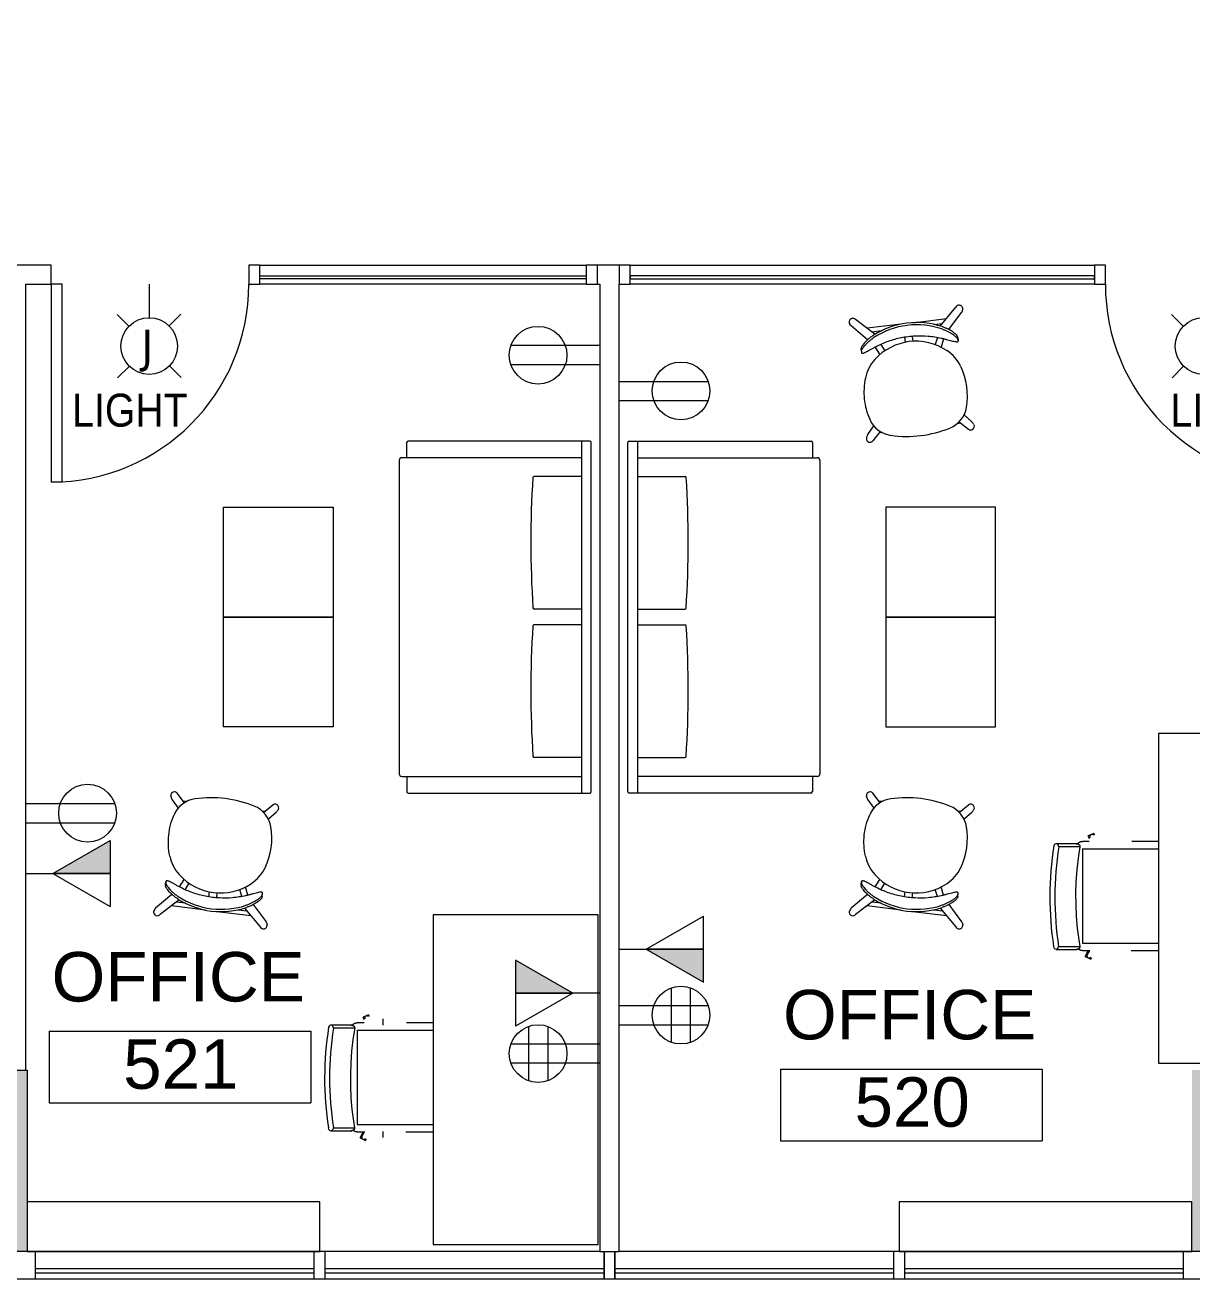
# Model space of a CAD drawing. Header units: inches. Extents: x 1 to 5284, y -575 to 1641.
# Drawn here: x 2488.1 to 2700.5, y -541 to -312.8 of the extents above; entities that cross this region are included whole.
import ezdxf

# ---------------------------------------------------------------- set-up
doc = ezdxf.new("R2010")
doc.units = ezdxf.units.IN
doc.header["$MEASUREMENT"] = 0
for name, color, linetype, lineweight in [('A-ANNO-NOTE', 131, 'Continuous', 20), ('A-AREA-IDEN', 2, 'Continuous', 20), ('A-DOOR', 31, 'Continuous', 9), ('A-DOOR-FRAM', 31, 'Continuous', 9), ('A-GLAZ', 151, 'Continuous', 9), ('A-GLAZ-EXST', 7, 'Continuous', 9), ('Bb-col', 7, 'Continuous', 9), ('Bb-cor', 7, 'Continuous', 9), ('CAD background - for revit_dwg', 8, 'Continuous', 9), ('E-ELEC-FIXT-IDEN', 2, 'Continuous', 9), ('I-FURN', 30, 'Continuous', 9), ('I-FURN-PNLS', 30, 'Continuous', 9), ('I-WALL', 2, 'Continuous', 13), ('Mullion', 7, 'Continuous', 9)]:
    doc.layers.add(name, color=color, linetype=linetype, lineweight=lineweight)
doc.styles.add('Arial', font='arial.ttf', dxfattribs={"height": 9})
doc.styles.add('Arial_2', font='arial.ttf', dxfattribs={"width": 0.85, "height": 6})
doc.styles.add('Tahoma', font='tahoma.ttf', dxfattribs={"height": 6})
pattern_1 = [(180, (32.04, 38.733), (-3e-15, 24), []), (90, (32.04, 38.73), (72, -4e-15), [])]
pattern_2 = [(180, (52.487, 38.733), (-3e-15, 24), []), (90, (52.49, 38.73), (72, -4e-15), [])]

# ---------------------------------------------------------------- blocks, each defined once
blk = doc.blocks.new('Single-Flush - With Sidelight - 36_ x 96_-1748161-New Construction - Tel_Data_Elec Plan')
at = {"layer": 'A-DOOR', "color": 250, "lineweight": 20}
for p, q in [((-16, 37.75), (-18, 37.75)), ((-18, 1.75), (-18, 37.75)), ((-16, 37.75), (-16, 1.75)), ((-16, 1.75), (-18, 1.75))]:
    blk.add_line(p, q, dxfattribs=at)
at = {"layer": 'A-DOOR'}
blk.add_arc((-18, 1.75), 36, 360, 90, dxfattribs=at)
at = {"layer": 'A-DOOR-FRAM', "color": 250, "lineweight": 20}
blk.add_line((106.5, -1.75), (106.5, 1.75), dxfattribs=at)
at = {"layer": 'A-GLAZ', "color": 250, "lineweight": 20}
for p, q in [((104.5, 0.75), (20, 0.75)), ((20, 0.75), (20, 0.25)), ((20, 0.25), (104.5, 0.25)), ((104.5, 0.25), (104.5, 0.75))]:
    blk.add_line(p, q, dxfattribs=at)
blk = doc.blocks.new('Single-Flush - With Sidelight - 36_ x 96_-1748106-New Construction - Tel_Data_Elec Plan')
at = {"layer": 'A-DOOR', "color": 250, "lineweight": 20}
for p, q in [((-16, -1.75), (-18, -1.75)), ((-18, -1.75), (-18, -37.75)), ((-16, -37.75), (-16, -1.75)), ((-16, -37.75), (-18, -37.75))]:
    blk.add_line(p, q, dxfattribs=at)
at = {"layer": 'A-DOOR'}
blk.add_arc((-18, -1.75), 36, 270, 0, dxfattribs=at)
at = {"layer": 'A-DOOR-FRAM', "color": 250, "lineweight": 20}
blk.add_line((81.39, 1.75), (81.39, -1.75), dxfattribs=at)
at = {"layer": 'A-GLAZ', "color": 250, "lineweight": 20}
for p, q in [((20, -0.75), (20, -0.25)), ((20, -0.25), (79.39, -0.25)), ((79.39, -0.75), (20, -0.75)), ((79.39, -0.25), (79.39, -0.75))]:
    blk.add_line(p, q, dxfattribs=at)
blk = doc.blocks.new('FURN-SEATING-SOFA-2 _ 3 SEAT-LARGE - TWO SEAT-1733016-New Construction - Tel_Data_Elec Plan')
at = {"layer": 'I-FURN'}
for p, q in [((-46.5, 34.72), (-46.5, 1.62)), ((17.28, 34.97), (-46.25, 34.97)), ((17.53, 1.63), (17.53, 34.72)), ((-46.5, 33.22), (17.53, 33.22)), ((-43.49, 33.22), (-43.49, 0.5)), ((-40.09, 33.22), (-40.09, 24.54)), ((-15.94, 33.22), (-15.94, 24.6)), ((-13.07, 33.22), (-13.07, 24.54)), ((11.08, 33.22), (11.08, 24.6)), ((14.52, 0.5), (14.52, 33.22)), ((-46.25, 1.37), (-43.49, 1.37)), ((-42.99, 0), (14.02, 0)), ((14.52, 1.38), (17.28, 1.38))]:
    blk.add_line(p, q, dxfattribs=at)
for centre, radius, start, end in [((-46.25, 34.72), 0.25, 90, 180), ((17.28, 34.72), 0.25, 0, 90), ((-39.88, 24.54), 0.203, 180, 266.3987), ((-28.16, 210.74), 186.77, 266.3987, 273.6817), ((-16.19, 24.6), 0.25, 273.6817, 0), ((-12.86, 24.54), 0.203, 180, 266.3987), ((-1.14, 210.74), 186.77, 266.3987, 273.6817), ((10.83, 24.6), 0.25, 273.6817, 0), ((-46.25, 1.62), 0.25, 180, 270), ((-42.99, 0.5), 0.5, 180, 270), ((14.02, 0.5), 0.5, 270, 0), ((17.28, 1.63), 0.25, 270, 0)]:
    blk.add_arc(centre, radius, start, end, dxfattribs=at)
blk = doc.blocks.new('Steelcase Coalesse - Millbrae - Table - Side - 20__ D x 20__ W x 20__ H-1733018-New Construction - Tel_Data_Elec Plan')
at = {"layer": 'I-FURN'}
for p, q in [((-46.5, 0), (-46.5, 20)), ((-46.5, 20), (-26.54, 20)), ((-26.54, 20), (-26.54, 0)), ((-26.54, 0), (-46.5, 0))]:
    blk.add_line(p, q, dxfattribs=at)
blk = doc.blocks.new('CGI_Bench - CGI_Bench-V26-New Construction - Tel_Data_Elec Plan')
at = {"layer": 'I-FURN-PNLS'}
h = blk.add_hatch(dxfattribs=at)
h.set_pattern_fill('FP_3', color=256, style=0, pattern_type=2)
h.set_pattern_definition(pattern_1)
h.paths.add_polyline_path([(31.46, 40.34), (31.5, 35.78), (31.54, 35.63), (31.75, 35.42), (32.12, 35.36), (32.41, 35.48), (32.45, 35.51), (32.61, 35.78), (32.63, 35.93), (32.58, 41.74), (32.45, 41.95), (32.19, 42.1), (31.81, 42.07), (31.63, 41.95), (31.53, 41.83), (31.46, 41.54)], flags=0)
h = blk.add_hatch(dxfattribs=at)
h.set_pattern_fill('FP_4', color=256, style=0, pattern_type=2)
h.set_pattern_definition(pattern_2)
h.paths.add_polyline_path([(51.9, 41.08), (51.93, 35.85), (51.99, 35.63), (52.3, 35.38), (52.49, 35.35), (52.78, 35.42), (52.99, 35.64), (53.07, 35.93), (53.05, 41.69), (52.9, 41.95), (52.64, 42.1), (52.48, 42.12), (52.14, 41.98), (51.98, 41.83), (51.9, 41.54)], flags=0)
for p, q in [((33.23, 48.19), (33.23, 44.33)), ((51.4, 44.31), (51.4, 48.17)), ((32.54, 43.8), (32.54, 42.49)), ((33.87, 43.85), (33.87, 30)), ((50.98, 43.85), (33.87, 43.85)), ((33.87, 43.8), (33.87, 30)), ((50.93, 43.85), (33.93, 43.85)), ((50.98, 30), (50.98, 43.85)), ((50.98, 30), (50.98, 43.8)), ((52.32, 42.6), (52.32, 43.8)), ((31.44, 43.33), (30.91, 42.35)), ((31.2, 42.2), (30.91, 42.35)), ((31.44, 43.33), (32.55, 42.73)), ((31.67, 42.99), (32.54, 42.52)), ((52.87, 42.56), (53.35, 42.79)), ((53.82, 41.78), (53.35, 42.79)), ((53.82, 41.78), (53.54, 41.65)), ((32.54, 34.97), (32.54, 30)), ((52.32, 30), (52.32, 34.86)), ((12, 30), (12, 0)), ((72, 30), (12, 30)), ((72, 0), (72, 30)), ((12, 0), (72, 0))]:
    blk.add_line(p, q, dxfattribs=at)
at = {"layer": 'I-FURN-PNLS', "flags": 128}
for points in [[(32.72, 48.65), (32.72, 48.01), (32.72, 47.43), (32.72, 46.91), (32.72, 46.44), (32.72, 46.03), (32.72, 45.69), (32.72, 45.4), (32.72, 45.17), (32.72, 45), (32.72, 44.89), (32.72, 44.84), (32.72, 44.83)], [(51.91, 44.82), (51.91, 44.85), (51.91, 44.94), (51.91, 45.09), (51.91, 45.3), (51.91, 45.57), (51.91, 45.9), (51.91, 46.29), (51.91, 46.74), (51.91, 47.25), (51.91, 47.81), (51.91, 48.43), (51.91, 48.63)], [(32.79, 44.6), (32.76, 44.55), (32.73, 44.5), (32.7, 44.45), (32.68, 44.4), (32.65, 44.35), (32.63, 44.3), (32.61, 44.25), (32.6, 44.2), (32.58, 44.14), (32.57, 44.09), (32.56, 44.03), (32.55, 43.98), (32.55, 43.92), (32.54, 43.87), (32.54, 43.81), (32.54, 43.8)], [(32.72, 44.83), (32.72, 44.86), (32.72, 44.96), (32.72, 45.04)], [(33.23, 44.33), (33.21, 44.33), (33.19, 44.33), (33.17, 44.33), (33.15, 44.33), (33.13, 44.34), (33.11, 44.34), (33.09, 44.35), (33.07, 44.35), (33.05, 44.36), (33.03, 44.37), (33.01, 44.38), (32.99, 44.38), (32.98, 44.39), (32.96, 44.4), (32.94, 44.42), (32.93, 44.43), (32.91, 44.44), (32.89, 44.45), (32.88, 44.47), (32.86, 44.48), (32.85, 44.5), (32.84, 44.51), (32.82, 44.53), (32.81, 44.54), (32.8, 44.56), (32.79, 44.58), (32.78, 44.6), (32.77, 44.61), (32.76, 44.63), (32.76, 44.65), (32.75, 44.67), (32.74, 44.69), (32.74, 44.71), (32.73, 44.73), (32.73, 44.75), (32.73, 44.77), (32.72, 44.79), (32.72, 44.81), (32.72, 44.83), (32.72, 44.83)], [(51.4, 44.31), (49.3, 44.63), (47.19, 44.87), (45.07, 45.03), (42.95, 45.1), (40.83, 45.08), (38.7, 44.98), (36.59, 44.8), (34.48, 44.53), (33.23, 44.33)], [(51.91, 44.82), (51.91, 44.8), (51.9, 44.78), (51.9, 44.76), (51.9, 44.74), (51.9, 44.72), (51.89, 44.7), (51.89, 44.68), (51.88, 44.66), (51.87, 44.64), (51.87, 44.62), (51.86, 44.6), (51.85, 44.58), (51.84, 44.56), (51.83, 44.55), (51.82, 44.53), (51.81, 44.51), (51.79, 44.5), (51.78, 44.48), (51.77, 44.47), (51.75, 44.45), (51.74, 44.44), (51.72, 44.43), (51.71, 44.41), (51.69, 44.4), (51.67, 44.39), (51.66, 44.38), (51.64, 44.37), (51.62, 44.36), (51.6, 44.35), (51.58, 44.34), (51.56, 44.34), (51.54, 44.33), (51.52, 44.33), (51.5, 44.32), (51.48, 44.32), (51.46, 44.31), (51.44, 44.31), (51.42, 44.31), (51.4, 44.31), (51.4, 44.31)], [(52.32, 43.8), (52.32, 43.85), (52.31, 43.91), (52.31, 43.97), (52.3, 44.02), (52.29, 44.07), (52.28, 44.13), (52.26, 44.18), (52.25, 44.24), (52.23, 44.29), (52.21, 44.34), (52.18, 44.39), (52.16, 44.44), (52.13, 44.49), (52.1, 44.54), (52.07, 44.58), (52.04, 44.63), (52.01, 44.67), (51.97, 44.71), (51.93, 44.76), (51.9, 44.8)], [(51.91, 45.02), (51.91, 44.89), (51.91, 44.83), (51.91, 44.82)], [(31.18, 42.83), (31.15, 42.75), (31.13, 42.65), (31.14, 42.56), (31.18, 42.48), (31.23, 42.4), (31.3, 42.34)], [(31.67, 42.99), (31.59, 43.02), (31.51, 43.03), (31.43, 43.02), (31.35, 42.99), (31.28, 42.95), (31.22, 42.9), (31.18, 42.83)], [(53.58, 42.27), (53.54, 42.34), (53.48, 42.4), (53.42, 42.45), (53.34, 42.48), (53.26, 42.49), (53.18, 42.48), (53.1, 42.46)], [(53.51, 41.85), (53.56, 41.92), (53.6, 42.01), (53.62, 42.1), (53.61, 42.19), (53.58, 42.27)]]:
    blk.add_lwpolyline(points, dxfattribs=at)
at = {"layer": 'I-FURN-PNLS'}
for centre, radius, start, end in [((33.93, 43.8), 0.053, 90, 180), ((50.93, 43.8), 0.053, 0, 90), ((31.51, 42.65), 0.373, 151.6127, 165.6924), ((31.51, 42.65), 0.373, 127.5002, 151.6127), ((53.24, 42.12), 0.373, 25, 49.1125), ((53.24, 42.12), 0.373, 10.9203, 25)]:
    blk.add_arc(centre, radius, start, end, dxfattribs=at)
for centre, major_axis, ratio, start_param, end_param in [((33.23, 48.65), (0.507, 0), 0.899459, 1.570796, 4.712389), ((42.26, 1.13), (54.09, 0), 0.899459, 1.397913, 1.738627), ((42.26, 1.13), (53.09, 0), 0.899459, 1.397883, 1.741819), ((51.4, 48.63), (-0.507, 0), 0.899459, 1.570796, 4.369819), ((33.23, 45.04), (0.507, 0), 0.99468, 3.141593, 3.403392), ((51.4, 45.02), (0.507, 0), 0.99468, 6.239129, 6.428751)]:
    blk.add_ellipse(centre, major_axis=major_axis, ratio=ratio, start_param=start_param, end_param=end_param, dxfattribs=at)
blk = doc.blocks.new('JCR4_JCR5_US - JCR4-1733013-New Construction - Tel_Data_Elec Plan')
at = {"layer": 'I-FURN'}
for p, q in [((-5.96, 8.77), (-9.16, 11.83)), ((6.04, 8.74), (9.19, 11.82)), ((-10.2, 10.88), (-10.37, 11.26)), ((-7.44, 7.96), (-10.12, 10.77)), ((-1.08, 10), (-7.25, 10)), ((-4.83, 9.22), (-6.43, 9.22)), ((1.08, 10), (7.33, 10)), ((4.82, 9.22), (6.53, 9.22)), ((7.47, 7.93), (10.13, 10.79)), ((10.23, 10.95), (10.38, 11.28)), ((-0.68, 7.54), (-0.68, 6.63)), ((0.75, 7.54), (0.75, 6.62)), ((-8.87, 6.32), (-8.85, 6.53)), ((-8.87, 6.32), (-8.87, 5.78)), ((-6.24, 6.38), (-5.62, 4.95)), ((-5.18, 6.75), (-4.65, 5.53)), ((5.19, 6.78), (4.64, 5.52)), ((6.26, 6.41), (5.62, 4.94)), ((8.87, 6.32), (8.84, 6.53)), ((8.87, 6.32), (8.87, 5.79)), ((-9.51, -9.2), (-8.28, -7.79)), ((-7.26, -8.93), (-8.77, -10.49)), ((7.25, -8.91), (8.77, -10.48)), ((9.51, -9.19), (8.28, -7.77)), ((-9.81, -9.68), (-9.86, -9.79)), ((-6.92, -9.18), (-7.5, -9.18)), ((6.89, -9.18), (7.51, -9.18)), ((9.81, -9.67), (9.86, -9.77))]:
    blk.add_line(p, q, dxfattribs=at)
for centre, radius, start, end in [((-9.78, 11.47), 0.628, 166.1474, 199.8082), ((-9.77, 11.47), 0.641, 121.9105, 166.1469), ((-9.63, 11.25), 0.899, 107.5968, 121.7121), ((-9.73, 11.44), 0.692, 34.8142, 104.6914), ((9.75, 11.43), 0.678, 75.592, 144.5315), ((9.65, 11.24), 0.884, 58.7684, 72.2669), ((9.77, 11.45), 0.641, 13.8528, 58.0897), ((9.78, 11.46), 0.628, 343.8206, 13.8528), ((-9.71, 11.16), 0.566, 209.829, 223.601), ((9.71, 11.18), 0.567, 317.0423, 335.9672), ((-0.01, -3.48), 10.13, 49.164, 130.836), ((-1.93, -1.26), 7.2, 130.836, 161.2232), ((1.9, -1.26), 7.2, 18.7614, 49.164), ((3.02, -2.95), 12.43, 161.2232, 196.5607), ((-4.15, -5.08), 4.95, 196.5607, 254.9181), ((4.12, -5.08), 4.95, 285.0819, 343.455), ((-9.38, -9.99), 0.519, 157, 181.5753), ((-9.18, -9.99), 0.716, 181.5753, 222.4247), ((-8.15, -10.39), 1.8, 139, 157), ((-9.27, -10.07), 0.594, 222.4247, 267.5753), ((-9.21, -10.02), 0.651, 262.5828, 312.7695), ((-0.01, 10.26), 20.83, 254.9181, 285.0819), ((9.21, -10), 0.651, 227.2305, 277.4172), ((9.27, -10.05), 0.594, 272.4247, 317.5753), ((8.15, -10.37), 1.8, 23, 41), ((9.18, -9.97), 0.716, 317.5753, 358.4247), ((9.38, -9.98), 0.519, 358.4247, 23)]:
    blk.add_arc(centre, radius, start, end, dxfattribs=at)
for centre, major_axis, ratio, start_param, end_param in [((0, -4.56), (-14.63, 0.06), 0.998476, 4.272146, 5.16045), ((0, -4.58), (-14.23, 0.06), 0.998613, 4.258968, 5.173893), ((1.04, 13.33), (9.82, 7.83), 0.171248, 2.935459, 3.086797), ((0.03, 12.52), (-8.76, 6.98), 0.171276, 3.198737, 3.354244)]:
    blk.add_ellipse(centre, major_axis=major_axis, ratio=ratio, start_param=start_param, end_param=end_param, dxfattribs=at)
for points, knots in [([(-8.85, 6.53), (-8.83, 6.58), (-8.79, 6.67), (-8.69, 6.82), (-8.59, 6.94), (-8.47, 7.07), (-8.29, 7.26), (-8.02, 7.5), (-7.65, 7.8), (-7.23, 8.1), (-6.77, 8.38), (-6.45, 8.54), (-6.28, 8.62)], [0, 0, 0, 0, 0.125, 0.1875, 0.25, 0.3125, 0.375, 0.5, 0.625, 0.75, 0.875, 1, 1, 1, 1]), ([(-6.28, 8.17), (-6.45, 8.09), (-6.77, 7.92), (-7.23, 7.63), (-7.65, 7.32), (-8.02, 7.01), (-8.29, 6.76), (-8.47, 6.57), (-8.59, 6.44), (-8.69, 6.31), (-8.79, 6.16), (-8.83, 6.07), (-8.85, 6.02)], [0, 0, 0, 0, 0.125, 0.25, 0.375, 0.5, 0.625, 0.6875, 0.75, 0.8125, 0.875, 1, 1, 1, 1]), ([(-5.85, 6.53), (-5.49, 6.66), (-4.74, 6.91), (-3.18, 7.3), (-1.14, 7.58), (1.36, 7.57), (3.39, 7.27), (4.93, 6.88), (5.67, 6.63), (6.03, 6.5)], [0, 0, 0, 0, 0.1, 0.2, 0.4, 0.6, 0.8, 0.9, 1, 1, 1, 1]), ([(6.28, 8.62), (6.45, 8.54), (6.77, 8.38), (7.23, 8.1), (7.65, 7.8), (8.02, 7.5), (8.28, 7.26), (8.47, 7.07), (8.58, 6.94), (8.68, 6.82), (8.79, 6.67), (8.83, 6.58), (8.84, 6.53)], [0, 0, 0, 0, 0.125, 0.25, 0.375, 0.5, 0.625, 0.6875, 0.75, 0.8125, 0.875, 1, 1, 1, 1]), ([(8.84, 6.02), (8.83, 6.07), (8.79, 6.16), (8.68, 6.31), (8.58, 6.44), (8.46, 6.58), (8.28, 6.77), (8.02, 7.02), (7.65, 7.33), (7.23, 7.63), (6.77, 7.92), (6.45, 8.09), (6.28, 8.17)], [0, 0, 0, 0, 0.125, 0.1875, 0.25, 0.3125, 0.375, 0.5, 0.625, 0.75, 0.875, 1, 1, 1, 1])]:
    blk.add_open_spline(points, degree=3, knots=knots, dxfattribs=at)
for points in [[(-8.84, 5.61), (-8.82, 5.57), (-8.76, 5.52), (-8.57, 5.52), (-8.29, 5.59), (-7.92, 5.72), (-7.49, 5.89), (-6.99, 6.09), (-6.44, 6.31), (-6.05, 6.46), (-5.85, 6.53)], [(6.03, 6.5), (6.22, 6.43), (6.59, 6.29), (7.11, 6.08), (7.57, 5.89), (7.98, 5.73), (8.33, 5.62), (8.59, 5.55), (8.77, 5.56), (8.83, 5.61), (8.84, 5.64)], [(8.72, 1.05), (9.13, -0.15), (9.58, -2.7), (9.23, -5.26), (8.86, -6.49)]]:
    blk.add_open_spline(points, degree=3, dxfattribs=at)
blk = doc.blocks.new('CGI_Bench - CGI_Bench-1733011-New Construction - Tel_Data_Elec Plan')
at = {"layer": 'I-FURN-PNLS'}
h = blk.add_hatch(dxfattribs=at)
h.set_pattern_fill('FP_3', color=256, style=0, pattern_type=2)
h.set_pattern_definition(pattern_1)
h.paths.add_polyline_path([(31.46, 41.54), (31.5, 35.78), (31.54, 35.63), (31.75, 35.42), (32.12, 35.36), (32.41, 35.48), (32.45, 35.51), (32.61, 35.78), (32.63, 35.93), (32.58, 41.74), (32.45, 41.95), (32.19, 42.1), (31.81, 42.07), (31.63, 41.95), (31.53, 41.83), (31.48, 41.61)], flags=0)
h = blk.add_hatch(dxfattribs=at)
h.set_pattern_fill('FP_4', color=256, style=0, pattern_type=2)
h.set_pattern_definition(pattern_2)
h.paths.add_polyline_path([(51.9, 41.54), (51.93, 35.85), (51.99, 35.63), (52.3, 35.38), (52.49, 35.35), (52.78, 35.42), (52.99, 35.64), (53.07, 35.93), (53.05, 41.69), (52.9, 41.95), (52.64, 42.1), (52.48, 42.12), (52.14, 41.98), (51.98, 41.83), (51.93, 41.62)], flags=0)
for p, q in [((33.23, 48.19), (33.23, 44.33)), ((51.4, 44.31), (51.4, 48.17)), ((32.54, 43.8), (32.54, 42.49)), ((33.87, 43.85), (33.87, 30)), ((50.98, 43.85), (33.87, 43.85)), ((33.87, 43.8), (33.87, 30)), ((50.93, 43.85), (33.93, 43.85)), ((50.98, 30), (50.98, 43.85)), ((50.98, 30), (50.98, 43.8)), ((52.32, 42.6), (52.32, 43.8)), ((31.44, 43.33), (30.91, 42.35)), ((31.2, 42.2), (30.91, 42.35)), ((31.44, 43.33), (32.55, 42.73)), ((31.67, 42.99), (32.54, 42.52)), ((52.85, 42.55), (53.35, 42.79)), ((53.82, 41.78), (53.35, 42.79)), ((53.82, 41.78), (53.54, 41.65)), ((32.54, 34.97), (32.54, 30)), ((52.32, 30), (52.32, 34.86)), ((12, 30), (12, 0)), ((72, 30), (12, 30)), ((72, 0), (72, 30))]:
    blk.add_line(p, q, dxfattribs=at)
at = {"layer": 'I-FURN-PNLS', "flags": 128}
for points in [[(32.72, 48.65), (32.72, 48.01), (32.72, 47.43), (32.72, 46.91), (32.72, 46.44), (32.72, 46.03), (32.72, 45.69), (32.72, 45.4), (32.72, 45.17), (32.72, 45), (32.72, 44.89), (32.72, 44.84), (32.72, 44.83)], [(51.91, 44.82), (51.91, 44.85), (51.91, 44.94), (51.91, 45.09), (51.91, 45.3), (51.91, 45.57), (51.91, 45.9), (51.91, 46.29), (51.91, 46.74), (51.91, 47.25), (51.91, 47.81), (51.91, 48.43), (51.91, 48.63)], [(32.79, 44.6), (32.76, 44.55), (32.73, 44.5), (32.7, 44.45), (32.68, 44.4), (32.65, 44.35), (32.63, 44.3), (32.61, 44.25), (32.6, 44.2), (32.58, 44.14), (32.57, 44.09), (32.56, 44.03), (32.55, 43.98), (32.55, 43.92), (32.54, 43.87), (32.54, 43.81), (32.54, 43.8)], [(32.72, 44.83), (32.72, 44.86), (32.72, 44.96), (32.72, 45.04)], [(33.23, 44.33), (33.21, 44.33), (33.19, 44.33), (33.17, 44.33), (33.15, 44.33), (33.13, 44.34), (33.11, 44.34), (33.09, 44.35), (33.07, 44.35), (33.05, 44.36), (33.03, 44.37), (33.01, 44.38), (32.99, 44.38), (32.98, 44.39), (32.96, 44.4), (32.94, 44.42), (32.93, 44.43), (32.91, 44.44), (32.89, 44.45), (32.88, 44.47), (32.86, 44.48), (32.85, 44.5), (32.84, 44.51), (32.82, 44.53), (32.81, 44.54), (32.8, 44.56), (32.79, 44.58), (32.78, 44.6), (32.77, 44.61), (32.76, 44.63), (32.76, 44.65), (32.75, 44.67), (32.74, 44.69), (32.74, 44.71), (32.73, 44.73), (32.73, 44.75), (32.73, 44.77), (32.72, 44.79), (32.72, 44.81), (32.72, 44.83), (32.72, 44.83)], [(51.4, 44.31), (49.3, 44.63), (47.19, 44.87), (45.07, 45.03), (42.95, 45.1), (40.83, 45.08), (38.7, 44.98), (36.59, 44.8), (34.48, 44.53), (33.23, 44.33)], [(51.91, 44.82), (51.91, 44.8), (51.9, 44.78), (51.9, 44.76), (51.9, 44.74), (51.9, 44.72), (51.89, 44.7), (51.89, 44.68), (51.88, 44.66), (51.87, 44.64), (51.87, 44.62), (51.86, 44.6), (51.85, 44.58), (51.84, 44.56), (51.83, 44.55), (51.82, 44.53), (51.81, 44.51), (51.79, 44.5), (51.78, 44.48), (51.77, 44.47), (51.75, 44.45), (51.74, 44.44), (51.72, 44.43), (51.71, 44.41), (51.69, 44.4), (51.67, 44.39), (51.66, 44.38), (51.64, 44.37), (51.62, 44.36), (51.6, 44.35), (51.58, 44.34), (51.56, 44.34), (51.54, 44.33), (51.52, 44.33), (51.5, 44.32), (51.48, 44.32), (51.46, 44.31), (51.44, 44.31), (51.42, 44.31), (51.4, 44.31), (51.4, 44.31)], [(52.32, 43.8), (52.32, 43.85), (52.31, 43.91), (52.31, 43.97), (52.3, 44.02), (52.29, 44.07), (52.28, 44.13), (52.26, 44.18), (52.25, 44.24), (52.23, 44.29), (52.21, 44.34), (52.18, 44.39), (52.16, 44.44), (52.13, 44.49), (52.1, 44.54), (52.07, 44.58), (52.04, 44.63), (52.01, 44.67), (51.97, 44.71), (51.93, 44.76), (51.9, 44.8)], [(51.91, 45.02), (51.91, 44.89), (51.91, 44.83), (51.91, 44.82)], [(31.18, 42.83), (31.15, 42.75), (31.13, 42.65), (31.14, 42.56), (31.18, 42.48), (31.23, 42.4), (31.3, 42.34)], [(31.67, 42.99), (31.59, 43.02), (31.51, 43.03), (31.43, 43.02), (31.35, 42.99), (31.28, 42.95), (31.22, 42.9), (31.18, 42.83)], [(53.58, 42.27), (53.54, 42.34), (53.48, 42.4), (53.42, 42.45), (53.34, 42.48), (53.26, 42.49), (53.18, 42.48), (53.1, 42.46)], [(53.51, 41.85), (53.56, 41.92), (53.6, 42.01), (53.62, 42.1), (53.61, 42.19), (53.58, 42.27)]]:
    blk.add_lwpolyline(points, dxfattribs=at)
at = {"layer": 'I-FURN-PNLS'}
for centre, radius, start, end in [((33.93, 43.8), 0.053, 90, 180), ((50.93, 43.8), 0.053, 0, 90), ((31.51, 42.65), 0.373, 151.6127, 165.6924), ((31.51, 42.65), 0.373, 127.5002, 151.6127), ((53.24, 42.12), 0.373, 25, 49.1125), ((53.24, 42.12), 0.373, 10.9203, 25)]:
    blk.add_arc(centre, radius, start, end, dxfattribs=at)
for centre, major_axis, ratio, start_param, end_param in [((33.23, 48.65), (0.507, 0), 0.899459, 1.570796, 4.712389), ((42.26, 1.13), (54.09, 0), 0.899459, 1.397913, 1.738627), ((42.26, 1.13), (53.09, 0), 0.899459, 1.397883, 1.741819), ((51.4, 48.63), (-0.507, 0), 0.899459, 1.570796, 4.369819), ((33.23, 45.04), (0.507, 0), 0.99468, 3.141593, 3.403392), ((51.4, 45.02), (0.507, 0), 0.99468, 6.239129, 6.428751)]:
    blk.add_ellipse(centre, major_axis=major_axis, ratio=ratio, start_param=start_param, end_param=end_param, dxfattribs=at)
blk = doc.blocks.new('FURN-SEATING-SOFA-2 _ 3 SEAT-LARGE - TWO SEAT-1742381-New Construction - Tel_Data_Elec Plan')
at = {"layer": 'I-FURN'}
for p, q in [((-46.5, -34.72), (-46.5, -1.62)), ((-46.25, -1.37), (-43.49, -1.37)), ((-43.49, -33.22), (-43.49, -0.5)), ((-42.99, 0), (14.02, 0)), ((14.52, -0.5), (14.52, -33.22)), ((14.52, -1.38), (17.28, -1.38)), ((17.53, -1.63), (17.53, -34.72)), ((-40.09, -33.22), (-40.09, -24.54)), ((-15.94, -33.22), (-15.94, -24.6)), ((-13.07, -33.22), (-13.07, -24.54)), ((11.08, -33.22), (11.08, -24.6)), ((-46.5, -33.22), (17.53, -33.22)), ((17.28, -34.97), (-46.25, -34.97))]:
    blk.add_line(p, q, dxfattribs=at)
for centre, radius, start, end in [((-46.25, -1.62), 0.25, 90, 180), ((-42.99, -0.5), 0.5, 90, 180), ((14.02, -0.5), 0.5, 360, 90), ((17.28, -1.63), 0.25, 0, 90), ((-39.88, -24.54), 0.203, 93.6013, 180), ((-28.16, -210.74), 186.77, 86.3183, 93.6013), ((-16.19, -24.6), 0.25, 0, 86.3183), ((-12.86, -24.54), 0.203, 93.6013, 180), ((-1.14, -210.74), 186.77, 86.3183, 93.6013), ((10.83, -24.6), 0.25, 0, 86.3183), ((-46.25, -34.72), 0.25, 180, 270), ((17.28, -34.72), 0.25, 270, 0)]:
    blk.add_arc(centre, radius, start, end, dxfattribs=at)
blk = doc.blocks.new('Steelcase Coalesse - Millbrae - Table - Side - 20__ D x 20__ W x 20__ H-1742382-New Construction - Tel_Data_Elec Plan')
at = {"layer": 'I-FURN'}
for p, q in [((-26.54, 0), (-46.5, 0)), ((-46.5, 0), (-46.5, -20)), ((-26.54, -20), (-26.54, 0)), ((-46.5, -20), (-26.54, -20))]:
    blk.add_line(p, q, dxfattribs=at)
blk = doc.blocks.new('JCR4_JCR5_US - JCR4-1739715-New Construction - Tel_Data_Elec Plan')
at = {"layer": 'I-FURN'}
for p, q in [((-9.81, 9.68), (-9.86, 9.79)), ((-9.51, 9.2), (-8.28, 7.79)), ((-7.26, 8.93), (-8.77, 10.49)), ((-6.92, 9.18), (-7.5, 9.18)), ((6.89, 9.18), (7.51, 9.18)), ((7.25, 8.91), (8.77, 10.48)), ((9.51, 9.19), (8.28, 7.77)), ((9.81, 9.67), (9.86, 9.77)), ((-8.87, -6.32), (-8.87, -5.78)), ((-8.87, -6.32), (-8.85, -6.53)), ((-6.24, -6.38), (-5.62, -4.95)), ((-5.18, -6.75), (-4.65, -5.53)), ((-0.68, -7.54), (-0.68, -6.63)), ((0.75, -7.54), (0.75, -6.62)), ((5.19, -6.78), (4.64, -5.52)), ((6.26, -6.41), (5.62, -4.94)), ((8.87, -6.32), (8.84, -6.53)), ((8.87, -6.32), (8.87, -5.79)), ((-7.44, -7.96), (-10.12, -10.77)), ((-5.96, -8.77), (-9.16, -11.83)), ((6.04, -8.74), (9.19, -11.82)), ((7.47, -7.93), (10.13, -10.79)), ((-10.2, -10.88), (-10.37, -11.26)), ((-1.08, -10), (-7.25, -10)), ((-4.83, -9.22), (-6.43, -9.22)), ((1.08, -10), (7.33, -10)), ((4.82, -9.22), (6.53, -9.22)), ((10.23, -10.95), (10.38, -11.28))]:
    blk.add_line(p, q, dxfattribs=at)
for centre, radius, start, end in [((-9.18, 9.99), 0.716, 137.5753, 178.4247), ((-9.38, 9.99), 0.519, 178.4247, 203), ((-8.15, 10.39), 1.8, 203, 221), ((-9.27, 10.07), 0.594, 92.4247, 137.5753), ((-9.21, 10.02), 0.651, 47.2305, 97.4172), ((-4.15, 5.08), 4.95, 105.0819, 163.4393), ((-0.01, -10.26), 20.83, 74.9181, 105.0819), ((4.12, 5.08), 4.95, 16.545, 74.9181), ((9.21, 10), 0.651, 82.5828, 132.7695), ((9.27, 10.05), 0.594, 42.4247, 87.5753), ((8.15, 10.37), 1.8, 319, 337), ((9.18, 9.97), 0.716, 1.5753, 42.4247), ((9.38, 9.98), 0.519, 337, 1.5753), ((3.02, 2.95), 12.43, 163.4393, 198.7768), ((-1.93, 1.26), 7.2, 198.7768, 229.164), ((1.9, 1.26), 7.2, 310.836, 341.2386), ((-0.01, 3.48), 10.13, 229.164, 310.836), ((-9.78, -11.47), 0.628, 160.1918, 193.8526), ((-9.71, -11.16), 0.566, 136.399, 150.171), ((9.71, -11.18), 0.567, 24.0328, 42.9577), ((9.78, -11.46), 0.628, 346.1472, 16.1794), ((-9.77, -11.47), 0.641, 193.8531, 238.0895), ((-9.63, -11.25), 0.899, 238.2879, 252.4032), ((-9.73, -11.44), 0.692, 255.3086, 325.1858), ((9.75, -11.43), 0.678, 215.4685, 284.408), ((9.65, -11.24), 0.884, 287.7331, 301.2316), ((9.77, -11.45), 0.641, 301.9103, 346.1472)]:
    blk.add_arc(centre, radius, start, end, dxfattribs=at)
for centre, major_axis, ratio, start_param, end_param in [((1.04, -13.33), (-9.82, 7.83), 0.171248, 0.054796, 0.206134), ((0.03, -12.52), (8.76, 6.98), 0.171276, 6.070534, 6.226041), ((0, 4.58), (14.23, 0.06), 0.998613, 4.250885, 5.16581), ((0, 4.56), (14.63, 0.06), 0.998476, 4.264328, 5.152632)]:
    blk.add_ellipse(centre, major_axis=major_axis, ratio=ratio, start_param=start_param, end_param=end_param, dxfattribs=at)
for points in [[(8.72, -1.05), (9.13, 0.15), (9.58, 2.7), (9.23, 5.26), (8.86, 6.49)], [(-8.84, -5.61), (-8.82, -5.57), (-8.76, -5.52), (-8.57, -5.52), (-8.29, -5.59), (-7.92, -5.72), (-7.49, -5.89), (-6.99, -6.09), (-6.44, -6.31), (-6.05, -6.46), (-5.85, -6.53)], [(6.03, -6.5), (6.22, -6.43), (6.59, -6.29), (7.11, -6.08), (7.57, -5.89), (7.98, -5.73), (8.33, -5.62), (8.59, -5.55), (8.77, -5.56), (8.83, -5.61), (8.84, -5.64)]]:
    blk.add_open_spline(points, degree=3, dxfattribs=at)
for points, knots in [([(-6.28, -8.17), (-6.45, -8.09), (-6.77, -7.92), (-7.23, -7.63), (-7.65, -7.32), (-8.02, -7.01), (-8.29, -6.76), (-8.47, -6.57), (-8.59, -6.44), (-8.69, -6.31), (-8.79, -6.16), (-8.83, -6.07), (-8.85, -6.02)], [0, 0, 0, 0, 0.125, 0.25, 0.375, 0.5, 0.625, 0.6875, 0.75, 0.8125, 0.875, 1, 1, 1, 1]), ([(-8.85, -6.53), (-8.83, -6.58), (-8.79, -6.67), (-8.69, -6.82), (-8.59, -6.94), (-8.47, -7.07), (-8.29, -7.26), (-8.02, -7.5), (-7.65, -7.8), (-7.23, -8.1), (-6.77, -8.38), (-6.45, -8.54), (-6.28, -8.62)], [0, 0, 0, 0, 0.125, 0.1875, 0.25, 0.3125, 0.375, 0.5, 0.625, 0.75, 0.875, 1, 1, 1, 1]), ([(-5.85, -6.53), (-5.49, -6.66), (-4.74, -6.91), (-3.18, -7.3), (-1.14, -7.58), (1.36, -7.57), (3.39, -7.27), (4.93, -6.88), (5.67, -6.63), (6.03, -6.5)], [0, 0, 0, 0, 0.1, 0.2, 0.4, 0.6, 0.8, 0.9, 1, 1, 1, 1]), ([(8.84, -6.02), (8.83, -6.07), (8.79, -6.16), (8.68, -6.31), (8.58, -6.44), (8.46, -6.58), (8.28, -6.77), (8.02, -7.02), (7.65, -7.33), (7.23, -7.63), (6.77, -7.92), (6.45, -8.09), (6.28, -8.17)], [0, 0, 0, 0, 0.125, 0.1875, 0.25, 0.3125, 0.375, 0.5, 0.625, 0.75, 0.875, 1, 1, 1, 1]), ([(6.28, -8.62), (6.45, -8.54), (6.77, -8.38), (7.23, -8.1), (7.65, -7.8), (8.02, -7.5), (8.28, -7.26), (8.47, -7.07), (8.58, -6.94), (8.68, -6.82), (8.79, -6.67), (8.83, -6.58), (8.84, -6.53)], [0, 0, 0, 0, 0.125, 0.25, 0.375, 0.5, 0.625, 0.6875, 0.75, 0.8125, 0.875, 1, 1, 1, 1])]:
    blk.add_open_spline(points, degree=3, knots=knots, dxfattribs=at)
blk = doc.blocks.new('CAD background - for revit_dwg-1564186-New Construction - Tel_Data_Elec Plan')
at = {"lineweight": 9}
h = blk.add_hatch(color=256, dxfattribs=at)
h.paths.add_polyline_path([(1469.42, 5), (1473.5, 5), (1473.5, 38), (1445.5, 38), (1445.5, 5), (1468.92, 5)], flags=0)
h.paths.add_polyline_path([(2194, 5), (2194, 33), (2166, 33), (2166, 5)], flags=0)
h.paths.add_polyline_path([(245.5, 5), (273.5, 5), (273.5, 38), (245.5, 38)], flags=0)
h.paths.add_polyline_path([(485.5, 5), (513.5, 5), (513.5, 38), (485.5, 38)], flags=0)
h.paths.add_polyline_path([(1233.5, 5), (1233.5, 38), (1205.5, 38), (1205.5, 5), (1230, 5)], flags=0)
h.paths.add_polyline_path([(1953.5, 5), (1953.5, 38), (1925.5, 38), (1925.5, 5), (1945.8, 5)], flags=0)
h.paths.add_polyline_path([(965.5, 5), (993.5, 5), (993.5, 38), (965.5, 38)], flags=0)
h.paths.add_polyline_path([(1685.5, 5), (1713.5, 5), (1713.5, 38), (1685.5, 38), (1685.5, 16.3)], flags=0)
h.paths.add_polyline_path([(725.5, 5), (753.5, 5), (753.5, 38), (725.5, 38), (725.5, 16.3)], flags=0)
h.paths.add_polyline_path([(737.41, 245), (751.5, 245), (751.5, 250), (755, 250), (755, 275.5), (726.5, 275.5), (726.5, 245), (730, 245)], flags=0)
h.paths.add_polyline_path([(2161, 245.5), (2194, 245.5), (2194, 273.5), (2161, 273.5)], flags=0)
h.paths.add_polyline_path([(5, 245.5), (38, 245.5), (38, 273.5), (5, 273.5)], flags=0)
h.paths.add_polyline_path([(1229, 246.5), (1232.5, 246.5), (1232.5, 272.25), (1208.75, 272.25), (1208.75, 246.5)], flags=0)
h.paths.add_polyline_path([(1952.5, 246.5), (1952.5, 272.5), (1891.5, 272.5), (1891.5, 246.5), (1947, 246.5)], flags=0)
h.paths.add_polyline_path([(1472.5, 246.5), (1472.5, 272.5), (1446.5, 272.5), (1446.5, 246.5), (1469, 246.5)], flags=0)
h.paths.add_polyline_path([(491.17, 246.5), (512.5, 246.5), (512.5, 272.5), (486.5, 272.5), (486.5, 246.5)], flags=0)
h.paths.add_polyline_path([(1709, 246.5), (1712.5, 246.5), (1712.5, 272.5), (1686.5, 272.5), (1686.5, 246.5), (1690, 246.5)], flags=0)
h.paths.add_polyline_path([(999, 250), (1022, 250), (1022, 272.5), (970, 272.5), (970, 250)], flags=0)
h.paths.add_polyline_path([(5, 485.5), (38, 485.5), (38, 513.5), (5, 513.5)], flags=0)
h.paths.add_polyline_path([(2194, 485.5), (2194, 513.5), (2161, 513.5), (2161, 485.5)], flags=0)
h.paths.add_polyline_path([(1945.8, 486.5), (1952.5, 486.5), (1952.5, 512.5), (1926.5, 512.5), (1926.5, 486.5), (1943.5, 486.5)], flags=0)
h.paths.add_polyline_path([(1690, 486.5), (1712.5, 486.5), (1712.5, 512.5), (1686.5, 512.5), (1686.5, 486.5)], flags=0)
h.paths.add_polyline_path([(1451.02, 486.5), (1476.77, 486.5), (1476.77, 512.5), (1450.77, 512.5), (1450.77, 486.5)], flags=0)
h.paths.add_polyline_path([(752.5, 486.5), (752.5, 512.5), (726.5, 512.5), (726.5, 486.5), (730, 486.5)], flags=0)
h.paths.add_polyline_path([(486.5, 486.5), (512.5, 486.5), (512.5, 512.5), (486.5, 512.5)], flags=0)
h.paths.add_polyline_path([(272.5, 486.5), (272.5, 512.5), (246.5, 512.5), (246.5, 486.5)], flags=0)
h.paths.add_polyline_path([(38, 725.5), (38, 753.5), (5, 753.5), (5, 725.5)], flags=0)
h.paths.add_polyline_path([(2161, 725.5), (2194, 725.5), (2194, 753.5), (2161, 753.5)], flags=0)
h.paths.add_polyline_path([(752.5, 726.5), (752.5, 752.5), (726.5, 752.5), (726.5, 726.5)], flags=0)
h.paths.add_polyline_path([(1450.77, 726.5), (1476.77, 726.5), (1476.77, 752.5), (1450.77, 752.5)], flags=0)
h.paths.add_polyline_path([(1686.5, 726.5), (1712.5, 726.5), (1712.5, 752.5), (1686.5, 752.5)], flags=0)
h.paths.add_polyline_path([(246.5, 726.5), (272.5, 726.5), (272.5, 752.5), (246.5, 752.5)], flags=0)
h.paths.add_polyline_path([(486.5, 726.5), (512.5, 726.5), (512.5, 752.5), (486.5, 752.5)], flags=0)
h.paths.add_polyline_path([(1952.5, 726.5), (1952.5, 752.5), (1926.5, 752.5), (1926.5, 726.5)], flags=0)
h.paths.add_polyline_path([(5, 965.5), (38, 965.5), (38, 993.5), (5, 993.5)], flags=0)
h.paths.add_polyline_path([(2194, 965.5), (2194, 993.5), (2161, 993.5), (2161, 965.5)], flags=0)
h.paths.add_polyline_path([(728.81, 966.5), (752.5, 966.5), (752.5, 992.5), (728.81, 992.5), (728.81, 991)], flags=0)
h.paths.add_polyline_path([(1206.5, 966.5), (1232.5, 966.5), (1232.5, 992.5), (1206.5, 992.5), (1206.5, 977.34)], flags=0)
h.paths.add_polyline_path([(1446.5, 966.5), (1472.5, 966.5), (1472.5, 992.5), (1446.5, 992.5), (1446.5, 981.01)], flags=0)
h.paths.add_polyline_path([(992.5, 966.5), (992.5, 992.5), (966.5, 992.5), (966.5, 966.5)], flags=0)
h.paths.add_polyline_path([(1712.5, 966.5), (1712.5, 992.5), (1686.5, 992.5), (1686.5, 966.5)], flags=0)
h.paths.add_polyline_path([(512.5, 966.5), (512.5, 992.5), (486.5, 992.5), (486.5, 966.5)], flags=0)
h.paths.add_polyline_path([(1952.5, 966.5), (1952.5, 992.5), (1926.5, 992.5), (1926.5, 966.5)], flags=0)
h.paths.add_polyline_path([(272.5, 966.5), (272.5, 992.5), (246.5, 992.5), (246.5, 966.5)], flags=0)
at = {"layer": 'A-GLAZ-EXST'}
for p, q in [((1475, 1.87), (1525.75, 1.87)), ((1475, 1.12), (1525.75, 1.12)), ((1527.75, 1.87), (1578.5, 1.87)), ((1527.75, 1.12), (1578.5, 1.12)), ((1580.5, 1.87), (1631.25, 1.87)), ((1580.5, 1.12), (1631.25, 1.12)), ((1633.25, 1.87), (1684, 1.87)), ((1633.25, 1.12), (1684, 1.12))]:
    blk.add_line(p, q, dxfattribs=at)
at = {"layer": 'Bb-col', "flags": 128}
blk.add_lwpolyline([(1473.25, 38), (1473.5, 38), (1473.5, 5), (1445.5, 5)], dxfattribs=at)
at = {"layer": 'Bb-cor'}
for p, q in [((1577.75, 5), (1341.25, 5)), ((1817.75, 5), (1581.25, 5))]:
    blk.add_line(p, q, dxfattribs=at)
at = {"layer": 'Bb-cor', "flags": 128}
blk.add_lwpolyline([(0, 1074.28), (0, 0), (2199, 0), (2199, 1074.28)], dxfattribs=at)
for points in [[(1473.5, 14), (1473.5, 5), (1526.75, 5), (1526.75, 14)], [(1632.25, 14), (1632.25, 5), (1685.5, 5), (1685.5, 14)]]:
    blk.add_lwpolyline(points, close=True, dxfattribs=at)
at = {"layer": 'Mullion'}
for p, q in [((1475, 0), (1475, 5)), ((1525.75, 0), (1525.75, 5)), ((1527.75, 0), (1527.75, 5)), ((1578.5, 0), (1578.5, 5)), ((1578.5, 5), (1578.5, 0)), ((1580.5, 0), (1580.5, 5)), ((1580.5, 5), (1580.5, 0)), ((1631.25, 0), (1631.25, 5)), ((1633.25, 0), (1633.25, 5)), ((1684, 0), (1684, 5))]:
    blk.add_line(p, q, dxfattribs=at)
blk = doc.blocks.new('FORM Room Tag - Name _ Number-61107-New Construction - Tel_Data_Elec Plan')
at = {"layer": 'A-AREA-IDEN'}
for p, q in [((-0.2444, -0.0231), (-0.2444, -0.1589)), ((-0.2444, -0.0231), (0.2515, -0.0231)), ((0.2515, -0.0231), (0.2515, -0.1589)), ((-0.2444, -0.1589), (0.2515, -0.1589))]:
    blk.add_line(p, q, dxfattribs=at)

msp = doc.modelspace()

# ---------------------------------------------------------------- hatches: boundary and pattern name
at = {"layer": 'A-ANNO-NOTE', "lineweight": 9}
for points in [[(2503.6, -467.26), (2503.6, -461.26), (2493.14, -467.26)], [(2611.6, -487.01), (2611.6, -481.01), (2601.14, -481.01), (2605.37, -483.44)], [(2587.81, -489.01), (2577.35, -483.01), (2577.35, -489.01)]]:
    msp.add_hatch(color=256, dxfattribs=at).paths.add_polyline_path(points, flags=0)

# ---------------------------------------------------------------- linework, layer by layer
at = {"layer": 'A-ANNO-NOTE'}
for p, q in [((2510.69, -360.01), (2510.69, -366.1)), ((2507.01, -367.65), (2504.89, -365.52)), ((2514.3, -367.58), (2516.43, -365.45)), ((2698.91, -367.65), (2696.78, -365.52)), ((2592.72, -371.18), (2576.52, -371.18)), ((2507.08, -374.94), (2504.95, -377.06)), ((2514.37, -374.87), (2516.49, -377)), ((2592.72, -374.66), (2576.52, -374.66)), ((2698.97, -374.94), (2696.85, -377.06)), ((2596.23, -377.68), (2612.43, -377.68)), ((2596.23, -381.16), (2612.43, -381.16)), ((2488.22, -454.52), (2504.42, -454.52)), ((2488.22, -458.01), (2504.42, -458.01)), ((2493.14, -467.26), (2503.6, -461.26)), ((2493.14, -467.26), (2503.6, -461.26)), ((2503.6, -461.26), (2503.6, -467.26)), ((2503.6, -461.26), (2503.6, -473.26)), ((2488.22, -467.26), (2503.6, -467.26)), ((2503.6, -467.26), (2493.14, -467.26)), ((2493.14, -467.26), (2503.6, -473.26)), ((2601.14, -481.01), (2611.6, -475.01)), ((2611.6, -487.01), (2611.6, -475.01)), ((2596.22, -481.01), (2611.6, -481.01)), ((2611.6, -481.01), (2601.14, -481.01)), ((2601.14, -481.01), (2611.6, -487.01)), ((2601.14, -481.01), (2611.6, -487.01)), ((2611.6, -487.01), (2611.6, -481.01)), ((2577.35, -483.01), (2577.35, -489.01)), ((2587.81, -489.01), (2577.35, -483.01)), ((2577.35, -483.01), (2577.35, -495.01)), ((2587.81, -489.01), (2577.35, -483.01)), ((2605.73, -497.97), (2605.73, -488.06)), ((2609.21, -497.97), (2609.21, -488.06)), ((2577.35, -489.01), (2587.81, -489.01)), ((2592.72, -489.01), (2577.35, -489.01)), ((2587.81, -489.01), (2577.35, -495.01)), ((2596.22, -491.27), (2612.42, -491.27)), ((2579.74, -495.06), (2579.74, -504.97)), ((2583.22, -495.06), (2583.22, -504.97)), ((2596.22, -494.76), (2612.42, -494.76)), ((2592.72, -498.27), (2576.53, -498.27)), ((2592.72, -501.76), (2576.53, -501.76))]:
    msp.add_line(p, q, dxfattribs=at)
for centre, radius in [((2510.69, -371.26), 5.16), ((2702.59, -371.26), 5.16), ((2581.47, -372.92), 5.25), ((2607.48, -379.42), 5.25), ((2499.47, -456.26), 5.25), ((2607.47, -493.01), 5.25), ((2581.48, -500.01), 5.25)]:
    msp.add_circle(centre, radius, dxfattribs=at)
at = {"layer": 'I-WALL', "color": 250, "lineweight": 20}
for p, q in [((2492.83, -356.51), (2479.97, -356.51)), ((2492.83, -360.01), (2492.83, -356.51)), ((2530.83, -356.51), (2528.83, -356.51)), ((2528.83, -356.51), (2528.83, -360.01)), ((2530.83, -360.01), (2530.83, -356.51)), ((2598.22, -356.51), (2590.21, -356.51)), ((2590.21, -356.51), (2590.21, -360.01)), ((2598.22, -360.01), (2598.22, -356.51)), ((2684.72, -356.51), (2682.72, -356.51)), ((2682.72, -356.51), (2682.72, -360.01)), ((2684.72, -360.01), (2684.72, -356.51)), ((2488.22, -360.01), (2492.83, -360.01)), ((2488.22, -503.01), (2488.22, -360.01)), ((2528.83, -360.01), (2530.83, -360.01)), ((2590.21, -360.01), (2592.72, -360.01)), ((2592.72, -360.01), (2592.72, -536.01)), ((2596.22, -360.01), (2598.22, -360.01)), ((2596.22, -536.01), (2596.22, -360.01)), ((2682.72, -360.01), (2684.72, -360.01)), ((2484.72, -503.01), (2488.22, -503.01)), ((2592.72, -536.01), (2596.22, -536.01))]:
    msp.add_line(p, q, dxfattribs=at)
at = {"layer": 'I-WALL'}
for p, q in [((2530.83, -356.51), (2590.21, -356.51)), ((2598.22, -356.51), (2682.72, -356.51)), ((2590.21, -360.01), (2530.83, -360.01)), ((2682.72, -360.01), (2598.22, -360.01))]:
    msp.add_line(p, q, dxfattribs=at)

# ---------------------------------------------------------------- block references
at = {"layer": 'A-AREA-IDEN', "xscale": 95.99999999999994, "yscale": 95.99999999999994, "zscale": 95.99999999999994}
for p in [(2515.96, -493.71), (2649.08, -500.6)]:
    msp.add_blockref('FORM Room Tag - Name _ Number-61107-New Construction - Tel_Data_Elec Plan', p, dxfattribs=at)
at = {"layer": 'A-DOOR', "lineweight": 13}
msp.add_blockref('Single-Flush - With Sidelight - 36_ x 96_-1748106-New Construction - Tel_Data_Elec Plan', (2510.83, -358.26), dxfattribs=at)
at = {"layer": 'A-DOOR', "lineweight": 13, "rotation": 180}
msp.add_blockref('Single-Flush - With Sidelight - 36_ x 96_-1748161-New Construction - Tel_Data_Elec Plan', (2702.72, -358.26), dxfattribs=at)
at = {"layer": 'CAD background - for revit_dwg', "color": 7}
msp.add_blockref('CAD background - for revit_dwg-1564186-New Construction - Tel_Data_Elec Plan', (1014.97, -541.01), dxfattribs=at)
at = {"layer": 'I-FURN'}
for name, p, rotation in [('JCR4_JCR5_US - JCR4-1739715-New Construction - Tel_Data_Elec Plan', (2649.83, -377.06), 186.9999999999995), ('FURN-SEATING-SOFA-2 _ 3 SEAT-LARGE - TWO SEAT-1733016-New Construction - Tel_Data_Elec Plan', (2556.18, -435.06), 269.9999999999999), ('FURN-SEATING-SOFA-2 _ 3 SEAT-LARGE - TWO SEAT-1742381-New Construction - Tel_Data_Elec Plan', (2632.77, -435.06), 270.0000000000001), ('Steelcase Coalesse - Millbrae - Table - Side - 20__ D x 20__ W x 20__ H-1733018-New Construction - Tel_Data_Elec Plan', (2497.67, -400.57), 180), ('Steelcase Coalesse - Millbrae - Table - Side - 20__ D x 20__ W x 20__ H-1733018-New Construction - Tel_Data_Elec Plan', (2497.67, -420.57), 180), ('JCR4_JCR5_US - JCR4-1733013-New Construction - Tel_Data_Elec Plan', (2523.22, -464.09), 173.0000000000011), ('JCR4_JCR5_US - JCR4-1733013-New Construction - Tel_Data_Elec Plan', (2649.83, -464.09), 173.0000000000006)]:
    msp.add_blockref(name, p, dxfattribs=dict(at, rotation=rotation))
for p in [(2691.28, -400.57), (2691.28, -420.57)]:
    msp.add_blockref('Steelcase Coalesse - Millbrae - Table - Side - 20__ D x 20__ W x 20__ H-1742382-New Construction - Tel_Data_Elec Plan', p, dxfattribs=at)
at = {"layer": 'I-FURN-PNLS', "rotation": 90.00000000000053}
for name, p in [('CGI_Bench - CGI_Bench-1733011-New Construction - Tel_Data_Elec Plan', (2724.4, -513.76)), ('CGI_Bench - CGI_Bench-V26-New Construction - Tel_Data_Elec Plan', (2592.4, -546.76))]:
    msp.add_blockref(name, p, dxfattribs=at)

# ---------------------------------------------------------------- texts
at = {"layer": 'A-ANNO-NOTE', "lineweight": 9, "insert": (2509.31, -368.28), "char_height": 6, "width": 3.939, "attachment_point": 1, "style": 'Tahoma'}
msp.add_mtext('J', dxfattribs=at)
at = {"layer": 'A-AREA-IDEN', "lineweight": 9, "char_height": 9, "attachment_point": 2, "line_spacing_factor": 0.941778, "style": 'Arial'}
for s, insert, width in [('OFFICE', (2515.97, -481.53), 54.9831), ('OFFICE', (2649.09, -488.42), 54.9831), ('521', (2516.44, -497.42), 25.1225), ('520', (2649.56, -504.31), 25.1225)]:
    msp.add_mtext(s, dxfattribs=dict(at, insert=insert, width=width))
at = {"layer": 'E-ELEC-FIXT-IDEN', "char_height": 6, "width": 24.8287, "attachment_point": 2, "line_spacing_factor": 0.941778, "style": 'Arial_2'}
for insert in [(2507.18, -379.92), (2707.07, -379.92)]:
    msp.add_mtext('LIGHT', dxfattribs=dict(at, insert=insert))

doc.saveas('drawing.dxf')
